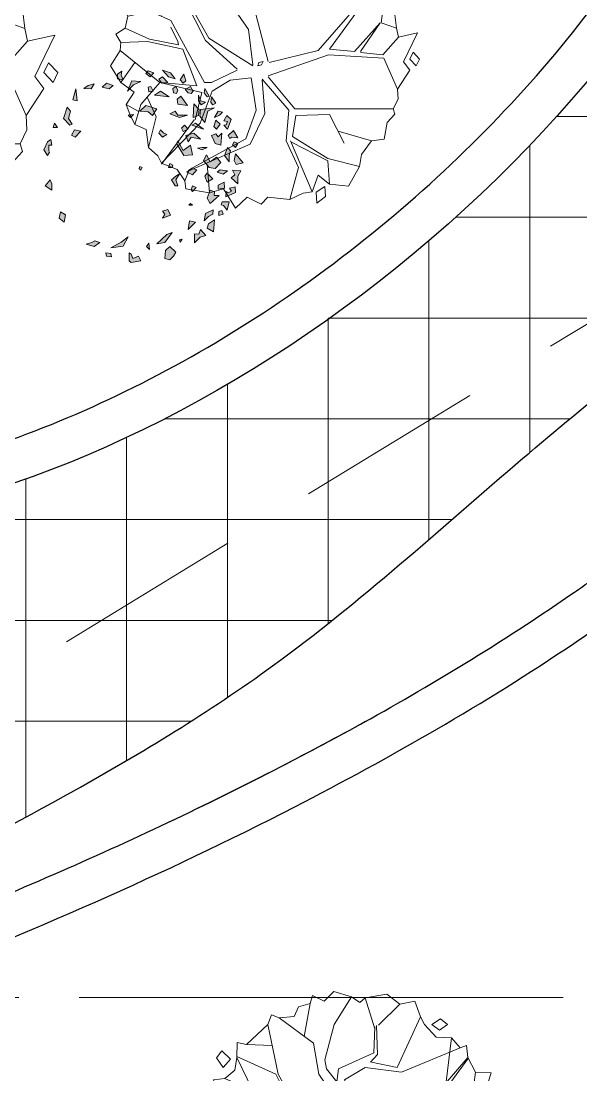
# Model space of a CAD drawing. Header units: inches. Extents: x -12 to 20935469, y -1604 to 24729220.
# Drawn here: x 20841790.1 to 20841856.7, y 24710426.8 to 24710552.2 of the extents above; entities that cross this region are included whole.
import ezdxf

# ---------------------------------------------------------------- set-up
doc = ezdxf.new("R2010")
doc.units = ezdxf.units.IN
doc.header["$LTSCALE"] = 0.03
doc.header["$MEASUREMENT"] = 0
doc.linetypes.add('ACAD_ISO08W100', pattern=[36, 24, -3, 6, -3])
doc.linetypes.add('DASHED2', pattern=[0.375, 0.25, -0.125])
for name, color, linetype, lineweight in [('Dot', 253, 'Continuous', 0), ('Grid Line', 252, 'Continuous', 18), ('hatch-1', 253, 'Continuous', 5), ('ILLUSTR-TREE', 74, 'Continuous', 0), ('wind.', 150, 'Continuous', 20)]:
    doc.layers.add(name, color=color, linetype=linetype, lineweight=lineweight)
doc.styles.add('ATTR', font='romans.shx', dxfattribs={"width": 0.8, "height": 0.7})

# ---------------------------------------------------------------- blocks, each defined once
blk = doc.blocks.new('fff')
at = {"layer": 'Grid Line', "color": 252, "linetype": 'ACAD_ISO08W100', "lineweight": 9, "ltscale": 80, "true_color": 0x939598}
blk.add_line((20833096.95, 24723708.72), (20830726.15, 24723708.72), dxfattribs=at)
blk = doc.blocks.new('TREE_009')
at = {"layer": 'ILLUSTR-TREE'}
for p, q in [((-12174.22, 13910.26), (-12175.66, 13905.24)), ((-12166.65, 13906.74), (-12174.22, 13910.26)), ((-12160.46, 13912.91), (-12166.65, 13906.74)), ((-12149.34, 13909.54), (-12160.46, 13912.91)), ((-12149.34, 13909.54), (-12160.26, 13891.83)), ((-12143.96, 13905.85), (-12149.34, 13909.54)), ((-12140.45, 13908.76), (-12143.96, 13905.85)), ((-12126.77, 13911.14), (-12140.45, 13908.76)), ((-12140.45, 13908.76), (-12134.4, 13889.01)), ((-12118.31, 13904.71), (-12126.77, 13911.14)), ((-12175.66, 13905.24), (-12183.16, 13903.21)), ((-12179.51, 13884.08), (-12175.66, 13905.24)), ((-12132.06, 13891.31), (-12118.31, 13904.71)), ((-12108.88, 13906.74), (-12118.31, 13904.71)), ((-12105.24, 13896.77), (-12108.88, 13906.74)), ((-12183.16, 13903.21), (-12185.91, 13897.04)), ((-12200.35, 13897.92), (-12202.62, 13891.83)), ((-12195.47, 13896.07), (-12200.35, 13897.92)), ((-12185.91, 13897.04), (-12195.47, 13896.07)), ((-12195.47, 13896.07), (-12173.46, 13879.85)), ((-12120.09, 13864.33), (-12105.24, 13896.77)), ((-12102.7, 13891.75), (-12105.24, 13896.77)), ((-12097.95, 13891.83), (-12092.45, 13895.36)), ((-12092.45, 13895.36), (-12088.05, 13891.83)), ((-12202.62, 13891.83), (-12216.38, 13879.14)), ((-12196.02, 13860.09), (-12202.62, 13891.83)), ((-12160.26, 13891.83), (-12166.31, 13869.26)), ((-12134.95, 13873.5), (-12134.4, 13890.42)), ((-12133.3, 13891.13), (-12132.75, 13872.79)), ((-12095.13, 13883.81), (-12102.7, 13891.75)), ((-12093, 13888.31), (-12097.95, 13891.83)), ((-12088.05, 13891.83), (-12093, 13888.31)), ((-12085.43, 13883.37), (-12095.13, 13883.81)), ((-12085.43, 13883.37), (-12088.74, 13855.16)), ((-12079.93, 13877.02), (-12085.43, 13883.37)), ((-12222.36, 13880.28), (-12222.43, 13870.68)), ((-12216.38, 13879.14), (-12222.36, 13880.28)), ((-12199.87, 13878.43), (-12216.38, 13879.14)), ((-12173.46, 13879.85), (-12170.16, 13860.09)), ((-12117.34, 13861.51), (-12079.93, 13877.02)), ((-12075.87, 13878.52), (-12079.93, 13877.02)), ((-12074.98, 13870.68), (-12075.87, 13878.52)), ((-12231.99, 13875), (-12235.43, 13870.59)), ((-12226.48, 13869.71), (-12231.99, 13875)), ((-12197.67, 13860.09), (-12222.43, 13871.38)), ((-12157.51, 13863.62), (-12135.5, 13873.5)), ((-12132.75, 13872.79), (-12137.15, 13867.85)), ((-12235.43, 13870.59), (-12231.3, 13864.41)), ((-12231.3, 13864.41), (-12226.48, 13869.71)), ((-12222.43, 13870.68), (-12223.73, 13862.65)), ((-12222.43, 13870.68), (-12212.52, 13850.22)), ((-12166.31, 13869.26), (-12165.21, 13863.62)), ((-12136.6, 13867.85), (-12120.09, 13864.33)), ((-12112.39, 13827.65), (-12074.98, 13870.68)), ((-12074.98, 13869.97), (-12105.24, 13828.35)), ((-12070.03, 13861.51), (-12074.98, 13870.68)), ((-12223.73, 13862.65), (-12230.13, 13857.27)), ((-12165.21, 13863.62), (-12158.61, 13855.16)), ((-12158.61, 13855.16), (-12157.51, 13863.62)), ((-12153.66, 13856.57), (-12140.45, 13864.33)), ((-12140.45, 13864.33), (-12117.34, 13861.51)), ((-12230.13, 13857.27), (-12237.49, 13856.48)), ((-12206.47, 13846.69), (-12230.13, 13857.27)), ((-12184.47, 13834), (-12197.67, 13860.09)), ((-12182.26, 13835.41), (-12196.02, 13860.09)), ((-12170.16, 13860.09), (-12156.96, 13841.05)), ((-12072.23, 13845.28), (-12070.03, 13861.51)), ((-12060.06, 13860.89), (-12070.03, 13861.51)), ((-12063.49, 13850.31), (-12060.06, 13860.89)), ((-12237.49, 13856.48), (-12233.98, 13849.52)), ((-12220.78, 13852.34), (-12233.98, 13849.52)), ((-12144.3, 13820.6), (-12153.66, 13856.57)), ((-12233.98, 13849.52), (-12235.63, 13841.76)), ((-12062.33, 13841.76), (-12063.49, 13850.31)), ((-12185.02, 13807.2), (-12206.47, 13846.69)), ((-12089.29, 13826.94), (-12072.78, 13845.28)), ((-12072.78, 13845.28), (-12085.43, 13826.94)), ((-12072.23, 13845.28), (-12062.33, 13841.76)), ((-12235.63, 13841.76), (-12241.62, 13837.97)), ((-12235.63, 13841.76), (-12220.23, 13834.7)), ((-12202.07, 13833.29), (-12206.47, 13842.46)), ((-12156.96, 13841.05), (-12154.21, 13818.48)), ((-12061.23, 13836.11), (-12062.33, 13841.76)), ((-12049.05, 13838.85), (-12061.23, 13836.11)), ((-12057.99, 13820.33), (-12049.05, 13838.85)), ((-12241.62, 13837.97), (-12238.38, 13832.59)), ((-12220.23, 13834.7), (-12201.52, 13831.18)), ((-12164.11, 13815.66), (-12184.47, 13834)), ((-12154.21, 13817.78), (-12182.26, 13835.41)), ((-12071.13, 13824.83), (-12061.23, 13836.11)), ((-12238.38, 13832.59), (-12238.93, 13827.65)), ((-12221.33, 13833.29), (-12238.38, 13832.59)), ((-12198.77, 13828.35), (-12221.33, 13833.29)), ((-12201.52, 13831.18), (-12202.07, 13833.29)), ((-12238.93, 13827.65), (-12245.05, 13817.69)), ((-12213.63, 13807.2), (-12238.93, 13827.65)), ((-12189.97, 13805.08), (-12198.77, 13828.35)), ((-12144.3, 13811.43), (-12105.79, 13824.83)), ((-12143.75, 13819.89), (-12112.39, 13827.65)), ((-12105.79, 13824.83), (-12070.58, 13822.71)), ((-12105.24, 13828.35), (-12089.29, 13826.94)), ((-12085.43, 13826.24), (-12071.13, 13824.83)), ((-12051.8, 13826.5), (-12053.87, 13822.1)), ((-12047.68, 13822.1), (-12051.8, 13826.5)), ((-12229.58, 13819.89), (-12238.38, 13807.2)), ((-12150.36, 13819.89), (-12150.9, 13817.78)), ((-12147.6, 13820.6), (-12150.36, 13819.89)), ((-12148.7, 13818.48), (-12147.6, 13820.6)), ((-12070.58, 13822.71), (-12061.78, 13802.96)), ((-12053.87, 13815.04), (-12057.99, 13820.33)), ((-12053.87, 13822.1), (-12049.74, 13817.69)), ((-12049.74, 13817.69), (-12047.68, 13822.1)), ((-12245.05, 13817.69), (-12238.38, 13807.2)), ((-12164.11, 13814.95), (-12180.61, 13807.2)), ((-12150.9, 13817.78), (-12148.7, 13818.48)), ((-12061.78, 13802.96), (-12053.87, 13815.04)), ((-12155.31, 13810.02), (-12168.51, 13808.61)), ((-12155.31, 13810.02), (-12152.01, 13789.56)), ((-12144.3, 13810.72), (-12127.25, 13790.27)), ((-12238.38, 13807.2), (-12229.92, 13800.94)), ((-12213.63, 13807.2), (-12225.73, 13793.09)), ((-12186.67, 13800.85), (-12213.63, 13807.2)), ((-12213.07, 13807.2), (-12189.97, 13805.08)), ((-12180.61, 13807.2), (-12185.02, 13807.2)), ((-12168.51, 13808.61), (-12180.06, 13801.55)), ((-12148.15, 13809.31), (-12131.1, 13789.56)), ((-12148.15, 13808.61), (-12146.5, 13787.45)), ((-12229.92, 13800.94), (-12235.08, 13793.09)), ((-12191.07, 13783.21), (-12186.67, 13800.85)), ((-12180.06, 13801.55), (-12187.77, 13781.1)), ((-12061.43, 13796.53), (-12061.78, 13802.96)), ((-12221.33, 13797.32), (-12215.83, 13785.33)), ((-12064.53, 13790.27), (-12061.43, 13796.53)), ((-12227.38, 13788.86), (-12235.08, 13793.09)), ((-12235.08, 13793.09), (-12232.68, 13786.83)), ((-12225.73, 13793.09), (-12229.58, 13780.39)), ((-12232.68, 13786.83), (-12229.58, 13780.39)), ((-12152.01, 13789.56), (-12158.61, 13771.22)), ((-12146.5, 13787.45), (-12155.86, 13767.7)), ((-12131.1, 13789.56), (-12132.75, 13769.81)), ((-12127.25, 13790.27), (-12064.53, 13790.27)), ((-12126.7, 13786.04), (-12105.24, 13786.74)), ((-12105.24, 13786.74), (-12095.89, 13768.4)), ((-12068.31, 13781.54), (-12063.49, 13786.83)), ((-12063.49, 13786.83), (-12064.53, 13790.27)), ((-12215.83, 13785.33), (-12220.78, 13765.58)), ((-12212.52, 13755), (-12191.62, 13783.21)), ((-12126.7, 13786.04), (-12128.9, 13772.63)), ((-12229.58, 13780.39), (-12222.36, 13777.13)), ((-12222.36, 13777.13), (-12220.78, 13765.58)), ((-12187.77, 13781.1), (-12212.52, 13755.71)), ((-12070.37, 13770.96), (-12068.31, 13781.54)), ((-12128.9, 13772.63), (-12106.34, 13758.53)), ((-12099.74, 13776.16), (-12078.28, 13769.81)), ((-12158.61, 13771.22), (-12194.92, 13751.47)), ((-12155.86, 13767.7), (-12194.92, 13750.77)), ((-12132.75, 13769.81), (-12125.05, 13752.89)), ((-12130, 13769.81), (-12116.24, 13737.37)), ((-12129.45, 13769.11), (-12106.34, 13757.12)), ((-12084.81, 13761.26), (-12078.28, 13769.81)), ((-12078.28, 13769.81), (-12070.37, 13770.96)), ((-12220.78, 13765.58), (-12214.79, 13760.38)), ((-12214.79, 13760.38), (-12212.52, 13755.71)), ((-12106.34, 13758.53), (-12085.98, 13753.59)), ((-12085.98, 13753.59), (-12084.81, 13761.26)), ((-12212.52, 13755.71), (-12202.42, 13751.56)), ((-12183.37, 13755), (-12181.71, 13736.66)), ((-12106.34, 13757.12), (-12105.24, 13742.31)), ((-12093.07, 13740.98), (-12085.98, 13753.59)), ((-12202.42, 13751.56), (-12197.67, 13744.42)), ((-12194.92, 13750.77), (-12197.67, 13744.42)), ((-12125.05, 13752.89), (-12130.55, 13732.43)), ((-12197.67, 13744.42), (-12196.91, 13739.22)), ((-12116.24, 13737.37), (-12112.32, 13748.04)), ((-12112.32, 13748.04), (-12105.24, 13742.31)), ((-12108.27, 13740.72), (-12113.77, 13737.19)), ((-12107.72, 13734.37), (-12108.27, 13740.72)), ((-12105.24, 13742.31), (-12093.07, 13740.98)), ((-12196.91, 13739.22), (-12181.71, 13736.66)), ((-12181.71, 13736.66), (-12172.84, 13739.22)), ((-12172.84, 13739.22), (-12165.28, 13726.88)), ((-12130.55, 13732.43), (-12121.95, 13736.57)), ((-12121.95, 13736.57), (-12116.24, 13737.37)), ((-12113.77, 13737.19), (-12113.22, 13730.14)), ((-12165.28, 13726.88), (-12157.71, 13733.93)), ((-12157.71, 13733.93), (-12148.77, 13729.52)), ((-12148.77, 13729.52), (-12144.65, 13733.93)), ((-12144.65, 13733.93), (-12130.55, 13732.43)), ((-12113.22, 13730.14), (-12107.72, 13734.37))]:
    blk.add_line(p, q, dxfattribs=at)
at = {"layer": 'ILLUSTR-TREE', "style": 'ATTR', "width": 0.8, "flags": 9}
blk.add_attdef('ESTCODE', (-12147.6, 13820.6), '', height=1.05, dxfattribs=at)
blk = doc.blocks.new('GRN1')
at = {"layer": 'ILLUSTR-TREE', "true_color": 0x30441d}
h = blk.add_hatch(color=89, dxfattribs=at)
h.paths.add_polyline_path([(0.2571, -0.0526), (0.2603, -0.0695), (0.2735, -0.0695), (0.2817, -0.0569), (0.2702, -0.059)])
h.paths.add_polyline_path([(0.2406, -0.0821), (0.2308, -0.0927), (0.2357, -0.1137), (0.2472, -0.1011)])
h.paths.add_polyline_path([(0.1897, 0.2148), (0.1848, 0.2064), (0.1914, 0.2), (0.2078, 0.2021)])
h.paths.add_polyline_path([(0.193, 0.1853), (0.1848, 0.1727), (0.1963, 0.1642), (0.2127, 0.1642), (0.1963, 0.1706)])
h.paths.add_polyline_path([(0.1864, 0.1053), (0.2012, 0.1032), (0.2094, 0.1137), (0.1831, 0.1327)])
h.paths.add_polyline_path([(0.2603, 0.0969), (0.2653, 0.0779), (0.285, 0.0611), (0.2768, 0.0842)])
h.paths.add_polyline_path([(0.2078, 0.08), (0.2242, 0.0547), (0.2127, 0.0379), (0.2111, 0.0547)])
h.paths.add_polyline_path([(0.2521, -0.0021), (0.2538, -0.0274), (0.2242, -0.04), (0.2423, -0.0232)])
h.paths.add_polyline_path([(0.2653, 0.0253), (0.2751, 0.0126), (0.2833, 0.019), (0.2768, 0.0358)])
h.paths.add_polyline_path([(0.2373, 0.0274), (0.2357, 0.019), (0.2226, 0.0211), (0.2242, 0.0337)])
h.paths.add_polyline_path([(0.2488, 0.0758), (0.2472, 0.059), (0.2587, 0.0505), (0.2653, 0.0611)])
h.paths.add_polyline_path([(0.2094, 0.1958), (0.2078, 0.1895), (0.2193, 0.1811), (0.2324, 0.1832)])
h.paths.add_polyline_path([(0.2291, 0.1263), (0.2193, 0.1348), (0.2176, 0.1432), (0.2242, 0.1495), (0.2373, 0.1411)])
h.paths.add_polyline_path([(0.2373, 0.099), (0.2275, 0.1053), (0.2176, 0.1011), (0.2193, 0.0927), (0.2324, 0.0905)])
h.paths.add_polyline_path([(0.2538, 0.1284), (0.2472, 0.12), (0.2571, 0.1116), (0.2735, 0.1221)])
h.paths.add_polyline_path([(0.1963, -0.1853), (0.1996, -0.1979), (0.2308, -0.1895)])
h.paths.add_polyline_path([(0.2456, -0.1369), (0.2308, -0.1453), (0.2324, -0.1663), (0.2406, -0.1537)])
h.paths.add_polyline_path([(0.0402, 0.1474), (0.0386, 0.1221), (0.0731, 0.1011), (0.0813, 0.1053), (0.0534, 0.12), (0.0682, 0.1411)])
h.paths.add_polyline_path([(0.0731, 0.278), (0.0616, 0.2716), (0.0698, 0.2632), (0.078, 0.2674)])
h.paths.add_polyline_path([(-0.2275, -0.0884), (-0.2226, -0.0526), (-0.1963, -0.0379), (-0.2111, -0.059)])
h.paths.add_polyline_path([(0.0205, 0.2527), (0.0386, 0.24), (0.0616, 0.2485), (0.0517, 0.2569), (0.0386, 0.2527)])
h.paths.add_polyline_path([(-0.2406, 0.099), (-0.2242, 0.0821), (-0.2357, 0.0695), (-0.2587, 0.0674), (-0.262, 0.0821), (-0.2521, 0.0927)])
h.paths.add_polyline_path([(-0.2324, 0.0232), (-0.2242, 0.0147), (-0.2143, 0.0211)])
h.paths.add_polyline_path([(-0.1307, 0.2358), (-0.1344, 0.2232), (-0.1226, 0.2231), (-0.1198, 0.2319)])
h.paths.add_polyline_path([(-0.1039, 0.2299), (-0.106, 0.2367), (-0.1191, 0.2474), (-0.0951, 0.2536), (-0.0951, 0.2327)])
h.paths.add_polyline_path([(-0.0555, 0.2396), (-0.0585, 0.2217), (-0.0467, 0.2215), (-0.0384, 0.2388)])
h.paths.add_polyline_path([(-0.0771, 0.224), (-0.1, 0.1981), (-0.0846, 0.1897), (-0.0609, 0.1985), (-0.0663, 0.2109), (-0.0766, 0.2096)])
h.paths.add_polyline_path([(-0.216, 0.0442), (-0.2127, 0.0674), (-0.1831, 0.0884), (-0.1897, 0.0737)])
h.paths.add_polyline_path([(-0.1421, 0.0611), (-0.1339, 0.0842), (-0.1174, 0.0758), (-0.1224, 0.0611), (-0.1306, 0.0674)])
h.paths.add_polyline_path([(-0.1812, 0.2081), (-0.1707, 0.1899), (-0.1581, 0.1935), (-0.1472, 0.2104)])
h.paths.add_polyline_path([(-0.2132, 0.1534), (-0.187, 0.1527), (-0.1886, 0.166), (-0.1749, 0.1708), (-0.1924, 0.186), (-0.1969, 0.1696)])
h.paths.add_polyline_path([(-0.15, 0.1808), (-0.1283, 0.1846), (-0.118, 0.2068), (-0.1309, 0.2058), (-0.1372, 0.1936)])
h.paths.add_polyline_path([(-0.1536, 0.1558), (-0.1749, 0.1348), (-0.1503, 0.139)])
h.paths.add_polyline_path([(-0.1043, 0.1474), (-0.1043, 0.1369), (-0.0994, 0.1411)])
h.paths.add_polyline_path([(-0.2028, 0.1179), (-0.2111, 0.1116), (-0.2045, 0.1095)])
h.paths.add_polyline_path([(-0.0205, 0.099), (-0.032, 0.0863), (-0.0485, 0.0969), (-0.0485, 0.1053), (-0.032, 0.099), (-0.014, 0.1095)])
h.paths.add_polyline_path([(0.0189, 0.2295), (0.0008, 0.2127), (0.0041, 0.1958), (0.0238, 0.179), (0.0402, 0.1874), (0.0205, 0.1979), (0.0337, 0.2169)])
h.paths.add_polyline_path([(-0.0287, 0.2064), (-0.0386, 0.1895), (-0.0205, 0.1832), (-0.0123, 0.1895)])
h.paths.add_polyline_path([(-0.0534, 0.1579), (-0.0649, 0.1474), (-0.06, 0.1432), (-0.0485, 0.1474)])
h.paths.add_polyline_path([(0.0178, 0.294), (0.0123, 0.2737), (0.0238, 0.2674), (0.0435, 0.2716)])
h.paths.add_polyline_path([(-0.0435, 0.278), (-0.0255, 0.259), (-0.0172, 0.2695), (-0.0041, 0.2632), (-0.0057, 0.2864), (-0.0205, 0.278)])
h.paths.add_polyline_path([(-0.0808, 0.244), (-0.0685, 0.2712), (-0.0515, 0.2704), (-0.056, 0.254), (-0.0646, 0.2603), (-0.0686, 0.2503), (-0.0653, 0.2447)])
h.paths.add_polyline_path([(0.0041, 0.0021), (-0.0041, -0.0021), (0.0008, -0.0063), (0.0074, -0.0042)])
h.paths.add_polyline_path([(0.0041, 0.0884), (0.0107, 0.0905), (0.0156, 0.0821), (0.0041, 0.0779)])
h.paths.add_polyline_path([(-0.0025, 0.16), (-0.0172, 0.1474), (-0.009, 0.1306), (0.0025, 0.1453)])
h.paths.add_polyline_path([(-0.0057, 0.2485), (-0.0156, 0.2358), (-0.009, 0.219), (-0.0025, 0.2274)])
h.paths.add_polyline_path([(0.0616, 0.1895), (0.055, 0.1748), (0.06, 0.1621), (0.0616, 0.1748)])
h.paths.add_polyline_path([(0.1634, 0.2337), (0.1552, 0.2253), (0.1486, 0.2106), (0.1667, 0.2211)])
h.paths.add_polyline_path([(0.1552, 0.1327), (0.1486, 0.1095), (0.1585, 0.0821), (0.1667, 0.0969), (0.1552, 0.1053)])
h.paths.add_polyline_path([(0.0994, 0.0737), (0.0912, 0.0611), (0.1027, 0.0505), (0.1125, 0.0547), (0.1043, 0.0632)])
h.paths.add_polyline_path([(0.1569, -0.0232), (0.1486, -0.0316), (0.1552, -0.0379)])
h.paths.add_polyline_path([(0.1536, 0.0316), (0.1651, 0.019), (0.1667, -0.0042), (0.1831, 0.0126), (0.1733, 0.0442)])
h.paths.add_polyline_path([(0.1027, 0.2316), (0.0682, 0.2295), (0.0731, 0.2127), (0.0961, 0.2021), (0.101, 0.2148), (0.0928, 0.2211)])
h.paths.add_polyline_path([(0.1289, 0.2274), (0.1142, 0.2169), (0.1224, 0.2085), (0.1404, 0.2148)])
h.paths.add_polyline_path([(0.0862, 0.1706), (0.0912, 0.1432), (0.078, 0.1348), (0.0961, 0.1284), (0.1027, 0.1516)])
h.paths.add_polyline_path([(0.1339, 0.1832), (0.1667, 0.1916), (0.1766, 0.2106), (0.1716, 0.1706), (0.1519, 0.1685)])
h.paths.add_polyline_path([(0.1257, 0.1453), (0.1142, 0.179), (0.1322, 0.1558)])
h.paths.add_polyline_path([(0.1536, 0.1642), (0.1486, 0.1495), (0.1881, 0.1516), (0.1716, 0.1663)])
h.paths.add_polyline_path([(0.1142, 0.1348), (0.1076, 0.12), (0.1174, 0.1158), (0.1257, 0.1242)])
h.paths.add_polyline_path([(0.0879, 0.2548), (0.0912, 0.2611), (0.0895, 0.278), (0.1109, 0.2653), (0.0961, 0.2506)])
h.paths.add_polyline_path([(0.1142, 0.2485), (0.1421, 0.259), (0.1536, 0.2464), (0.1388, 0.2379), (0.1371, 0.2485), (0.1273, 0.2443), (0.1257, 0.2379)])
h.paths.add_polyline_path([(-0.2521, -0.0084), (-0.2653, -0.0021), (-0.2702, -0.0295), (-0.2653, -0.0358), (-0.2423, -0.0358), (-0.2456, -0.0295), (-0.2587, -0.0253)])
h.paths.add_polyline_path([(-0.2538, -0.0863), (-0.2439, -0.0884), (-0.2423, -0.1032), (-0.2521, -0.1011)])
h.paths.add_polyline_path([(0.055, -0.2822), (0.0386, -0.2716), (0.0485, -0.2653), (0.0517, -0.2674), (0.0682, -0.2674), (0.0682, -0.259), (0.0846, -0.2611), (0.078, -0.2716)])
h.paths.add_polyline_path([(-0.1322, -0.219), (-0.1536, -0.2232), (-0.1421, -0.2379), (-0.124, -0.2337)])
h.paths.add_polyline_path([(-0.2176, -0.16), (-0.2242, -0.1369), (-0.2127, -0.12), (-0.2078, -0.1348), (-0.2127, -0.1432)])
h.paths.add_polyline_path([(-0.0485, -0.278), (-0.0616, -0.259), (-0.0435, -0.259), (-0.032, -0.2632)])
h.paths.add_polyline_path([(0.1289, -0.2), (0.1257, -0.2064), (0.1454, -0.2253), (0.1782, -0.2148), (0.1667, -0.2043), (0.1454, -0.2106)])
h.paths.add_polyline_path([(0.1191, -0.2548), (0.1322, -0.2506), (0.1191, -0.2422)])
h.paths.add_polyline_path([(0.1092, -0.1748), (0.0912, -0.1916), (0.0977, -0.2021), (0.1125, -0.1937)])
at = {"layer": 'ILLUSTR-TREE', "color": 89, "true_color": 0x30441d}
for p, q in [((-0.0205, 0.278), (-0.0435, 0.278)), ((-0.0435, 0.278), (-0.0255, 0.259)), ((-0.0057, 0.2864), (-0.0205, 0.278)), ((-0.0041, 0.2632), (-0.0057, 0.2864)), ((0.0178, 0.294), (0.0123, 0.2737)), ((0.0123, 0.2737), (0.0238, 0.2674)), ((0.0435, 0.2716), (0.0178, 0.294)), ((0.0731, 0.278), (0.0616, 0.2716)), ((0.078, 0.2674), (0.0731, 0.278)), ((0.0895, 0.278), (0.1109, 0.2653)), ((0.0912, 0.2611), (0.0895, 0.278)), ((-0.1191, 0.2474), (-0.0951, 0.2536)), ((-0.106, 0.2367), (-0.1191, 0.2474)), ((-0.0951, 0.2536), (-0.0951, 0.2327)), ((-0.0808, 0.244), (-0.0685, 0.2712)), ((-0.0653, 0.2447), (-0.0808, 0.244)), ((-0.0646, 0.2603), (-0.0686, 0.2503)), ((-0.0686, 0.2503), (-0.0653, 0.2447)), ((-0.0685, 0.2712), (-0.0515, 0.2704)), ((-0.056, 0.254), (-0.0646, 0.2603)), ((-0.0515, 0.2704), (-0.056, 0.254)), ((-0.0255, 0.259), (-0.0172, 0.2695)), ((-0.0172, 0.2695), (-0.0041, 0.2632)), ((-0.0057, 0.2485), (-0.0156, 0.2358)), ((-0.0025, 0.2274), (-0.0057, 0.2485)), ((0.0386, 0.2527), (0.0205, 0.2527)), ((0.0205, 0.2527), (0.0386, 0.24)), ((0.0238, 0.2674), (0.0435, 0.2716)), ((0.0517, 0.2569), (0.0386, 0.2527)), ((0.0386, 0.24), (0.0616, 0.2485)), ((0.0616, 0.2485), (0.0517, 0.2569)), ((0.0616, 0.2716), (0.0698, 0.2632)), ((0.0698, 0.2632), (0.078, 0.2674)), ((0.0879, 0.2548), (0.0912, 0.2611)), ((0.0961, 0.2506), (0.0879, 0.2548)), ((0.1109, 0.2653), (0.0961, 0.2506)), ((0.1142, 0.2485), (0.1421, 0.259)), ((0.1257, 0.2379), (0.1142, 0.2485)), ((0.1273, 0.2443), (0.1257, 0.2379)), ((0.1371, 0.2485), (0.1273, 0.2443)), ((0.1388, 0.2379), (0.1371, 0.2485)), ((0.1536, 0.2464), (0.1388, 0.2379)), ((0.1421, 0.259), (0.1536, 0.2464)), ((-0.1307, 0.2358), (-0.1344, 0.2232)), ((-0.1344, 0.2232), (-0.1226, 0.2231)), ((-0.1198, 0.2319), (-0.1307, 0.2358)), ((-0.1226, 0.2231), (-0.1198, 0.2319)), ((-0.1039, 0.2299), (-0.106, 0.2367)), ((-0.0951, 0.2327), (-0.1039, 0.2299)), ((-0.0771, 0.224), (-0.1, 0.1981)), ((-0.0766, 0.2096), (-0.0771, 0.224)), ((-0.0555, 0.2396), (-0.0585, 0.2217)), ((-0.0585, 0.2217), (-0.0467, 0.2215)), ((-0.0384, 0.2388), (-0.0555, 0.2396)), ((-0.0467, 0.2215), (-0.0384, 0.2388)), ((-0.0156, 0.2358), (-0.009, 0.219)), ((-0.009, 0.219), (-0.0025, 0.2274)), ((0.0189, 0.2295), (0.0008, 0.2127)), ((0.0337, 0.2169), (0.0189, 0.2295)), ((0.0205, 0.1979), (0.0337, 0.2169)), ((0.1027, 0.2316), (0.0682, 0.2295)), ((0.0682, 0.2295), (0.0731, 0.2127)), ((0.0928, 0.2211), (0.1027, 0.2316)), ((0.101, 0.2148), (0.0928, 0.2211)), ((0.0961, 0.2021), (0.101, 0.2148)), ((0.1289, 0.2274), (0.1142, 0.2169)), ((0.1142, 0.2169), (0.1224, 0.2085)), ((0.1224, 0.2085), (0.1404, 0.2148)), ((0.1404, 0.2148), (0.1289, 0.2274)), ((0.1552, 0.2253), (0.1486, 0.2106)), ((0.1486, 0.2106), (0.1667, 0.2211)), ((0.1634, 0.2337), (0.1552, 0.2253)), ((0.1667, 0.2211), (0.1634, 0.2337)), ((0.1897, 0.2148), (0.1848, 0.2064)), ((0.2078, 0.2021), (0.1897, 0.2148)), ((-0.1924, 0.186), (-0.1969, 0.1696)), ((-0.1749, 0.1708), (-0.1924, 0.186)), ((-0.1472, 0.2104), (-0.1812, 0.2081)), ((-0.1812, 0.2081), (-0.1707, 0.1899)), ((-0.1707, 0.1899), (-0.1581, 0.1935)), ((-0.1581, 0.1935), (-0.1472, 0.2104)), ((-0.1372, 0.1936), (-0.15, 0.1808)), ((-0.15, 0.1808), (-0.1283, 0.1846)), ((-0.1309, 0.2058), (-0.1372, 0.1936)), ((-0.118, 0.2068), (-0.1309, 0.2058)), ((-0.1283, 0.1846), (-0.118, 0.2068)), ((-0.1, 0.1981), (-0.0846, 0.1897)), ((-0.0846, 0.1897), (-0.0609, 0.1985)), ((-0.0663, 0.2109), (-0.0766, 0.2096)), ((-0.0609, 0.1985), (-0.0663, 0.2109)), ((-0.0287, 0.2064), (-0.0386, 0.1895)), ((-0.0386, 0.1895), (-0.0205, 0.1832)), ((-0.0123, 0.1895), (-0.0287, 0.2064)), ((-0.0205, 0.1832), (-0.0123, 0.1895)), ((0.0008, 0.2127), (0.0041, 0.1958)), ((0.0041, 0.1958), (0.0238, 0.179)), ((0.0402, 0.1874), (0.0205, 0.1979)), ((0.0238, 0.179), (0.0402, 0.1874)), ((0.0616, 0.1895), (0.055, 0.1748)), ((0.0616, 0.1748), (0.0616, 0.1895)), ((0.0731, 0.2127), (0.0961, 0.2021)), ((0.1339, 0.1832), (0.1667, 0.1916)), ((0.1519, 0.1685), (0.1339, 0.1832)), ((0.1667, 0.1916), (0.1766, 0.2106)), ((0.1766, 0.2106), (0.1716, 0.1706)), ((0.1848, 0.2064), (0.1914, 0.2)), ((0.193, 0.1853), (0.1848, 0.1727)), ((0.1914, 0.2), (0.2078, 0.2021)), ((0.1963, 0.1706), (0.193, 0.1853)), ((0.2094, 0.1958), (0.2078, 0.1895)), ((0.2078, 0.1895), (0.2193, 0.1811)), ((0.2324, 0.1832), (0.2094, 0.1958)), ((0.2193, 0.1811), (0.2324, 0.1832)), ((-0.1969, 0.1696), (-0.2132, 0.1534)), ((-0.2132, 0.1534), (-0.187, 0.1527)), ((-0.1886, 0.166), (-0.1749, 0.1708)), ((-0.187, 0.1527), (-0.1886, 0.166)), ((-0.1536, 0.1558), (-0.1749, 0.1348)), ((-0.1503, 0.139), (-0.1536, 0.1558)), ((-0.0534, 0.1579), (-0.0649, 0.1474)), ((-0.0485, 0.1474), (-0.0534, 0.1579)), ((-0.0025, 0.16), (-0.0172, 0.1474)), ((0.0025, 0.1453), (-0.0025, 0.16)), ((0.055, 0.1748), (0.06, 0.1621)), ((0.06, 0.1621), (0.0616, 0.1748)), ((0.1027, 0.1516), (0.0862, 0.1706)), ((0.0862, 0.1706), (0.0912, 0.1432)), ((0.1142, 0.179), (0.1322, 0.1558)), ((0.1257, 0.1453), (0.1142, 0.179)), ((0.1322, 0.1558), (0.1257, 0.1453)), ((0.1536, 0.1642), (0.1486, 0.1495)), ((0.1716, 0.1706), (0.1519, 0.1685)), ((0.1716, 0.1663), (0.1536, 0.1642)), ((0.1881, 0.1516), (0.1716, 0.1663)), ((0.1848, 0.1727), (0.1963, 0.1642)), ((0.2127, 0.1642), (0.1963, 0.1706)), ((0.1963, 0.1642), (0.2127, 0.1642)), ((-0.1749, 0.1348), (-0.1503, 0.139)), ((-0.0994, 0.1411), (-0.1043, 0.1474)), ((-0.1043, 0.1474), (-0.1043, 0.1369)), ((-0.1043, 0.1369), (-0.0994, 0.1411)), ((-0.0649, 0.1474), (-0.06, 0.1432)), ((-0.06, 0.1432), (-0.0485, 0.1474)), ((-0.0172, 0.1474), (-0.009, 0.1306)), ((-0.009, 0.1306), (0.0025, 0.1453)), ((0.0402, 0.1474), (0.0386, 0.1221)), ((0.0386, 0.1221), (0.0731, 0.1011)), ((0.0682, 0.1411), (0.0402, 0.1474)), ((0.0534, 0.12), (0.0682, 0.1411)), ((0.0912, 0.1432), (0.078, 0.1348)), ((0.078, 0.1348), (0.0961, 0.1284)), ((0.0961, 0.1284), (0.1027, 0.1516)), ((0.1142, 0.1348), (0.1076, 0.12)), ((0.1257, 0.1242), (0.1142, 0.1348)), ((0.1174, 0.1158), (0.1257, 0.1242)), ((0.1486, 0.1495), (0.1881, 0.1516)), ((0.1552, 0.1327), (0.1486, 0.1095)), ((0.1552, 0.1053), (0.1552, 0.1327)), ((0.2094, 0.1137), (0.1831, 0.1327)), ((0.1831, 0.1327), (0.1864, 0.1053)), ((0.2176, 0.1432), (0.2242, 0.1495)), ((0.2193, 0.1348), (0.2176, 0.1432)), ((0.2291, 0.1263), (0.2193, 0.1348)), ((0.2242, 0.1495), (0.2373, 0.1411)), ((0.2373, 0.1411), (0.2291, 0.1263)), ((0.2538, 0.1284), (0.2472, 0.12)), ((0.2735, 0.1221), (0.2538, 0.1284)), ((0.2571, 0.1116), (0.2735, 0.1221)), ((-0.262, 0.0821), (-0.2521, 0.0927)), ((-0.2521, 0.0927), (-0.2406, 0.099)), ((-0.2406, 0.099), (-0.2242, 0.0821)), ((-0.2028, 0.1179), (-0.2111, 0.1116)), ((-0.2111, 0.1116), (-0.2045, 0.1095)), ((-0.2045, 0.1095), (-0.2028, 0.1179)), ((-0.0485, 0.1053), (-0.032, 0.099)), ((-0.0485, 0.0969), (-0.0485, 0.1053)), ((-0.032, 0.0863), (-0.0485, 0.0969)), ((-0.032, 0.099), (-0.014, 0.1095)), ((-0.0205, 0.099), (-0.032, 0.0863)), ((-0.014, 0.1095), (-0.0205, 0.099)), ((0.0813, 0.1053), (0.0534, 0.12)), ((0.0731, 0.1011), (0.0813, 0.1053)), ((0.1076, 0.12), (0.1174, 0.1158)), ((0.1486, 0.1095), (0.1585, 0.0821)), ((0.1667, 0.0969), (0.1552, 0.1053)), ((0.1585, 0.0821), (0.1667, 0.0969)), ((0.1864, 0.1053), (0.2012, 0.1032)), ((0.2012, 0.1032), (0.2094, 0.1137)), ((0.2275, 0.1053), (0.2176, 0.1011)), ((0.2176, 0.1011), (0.2193, 0.0927)), ((0.2193, 0.0927), (0.2324, 0.0905)), ((0.2373, 0.099), (0.2275, 0.1053)), ((0.2324, 0.0905), (0.2373, 0.099)), ((0.2472, 0.12), (0.2571, 0.1116)), ((0.2768, 0.0842), (0.2603, 0.0969)), ((0.2603, 0.0969), (0.2653, 0.0779)), ((-0.2587, 0.0674), (-0.262, 0.0821)), ((-0.2357, 0.0695), (-0.2587, 0.0674)), ((-0.2242, 0.0821), (-0.2357, 0.0695)), ((-0.1897, 0.0737), (-0.216, 0.0442)), ((-0.216, 0.0442), (-0.2127, 0.0674)), ((-0.2127, 0.0674), (-0.1831, 0.0884)), ((-0.1831, 0.0884), (-0.1897, 0.0737)), ((-0.1421, 0.0611), (-0.1339, 0.0842)), ((-0.1306, 0.0674), (-0.1421, 0.0611)), ((-0.1339, 0.0842), (-0.1174, 0.0758)), ((-0.1224, 0.0611), (-0.1306, 0.0674)), ((-0.1174, 0.0758), (-0.1224, 0.0611)), ((0.0041, 0.0884), (0.0107, 0.0905)), ((0.0041, 0.0779), (0.0041, 0.0884)), ((0.0156, 0.0821), (0.0041, 0.0779)), ((0.0107, 0.0905), (0.0156, 0.0821)), ((0.0994, 0.0737), (0.0912, 0.0611)), ((0.0912, 0.0611), (0.1027, 0.0505)), ((0.1043, 0.0632), (0.0994, 0.0737)), ((0.1125, 0.0547), (0.1043, 0.0632)), ((0.2111, 0.0547), (0.2078, 0.08)), ((0.2078, 0.08), (0.2242, 0.0547)), ((0.2488, 0.0758), (0.2472, 0.059)), ((0.2653, 0.0611), (0.2488, 0.0758)), ((0.2587, 0.0505), (0.2653, 0.0611)), ((0.2653, 0.0779), (0.285, 0.0611)), ((0.285, 0.0611), (0.2768, 0.0842)), ((0.1027, 0.0505), (0.1125, 0.0547)), ((0.1733, 0.0442), (0.1536, 0.0316)), ((0.1536, 0.0316), (0.1651, 0.019)), ((0.1831, 0.0126), (0.1733, 0.0442)), ((0.2127, 0.0379), (0.2111, 0.0547)), ((0.2242, 0.0547), (0.2127, 0.0379)), ((0.2226, 0.0211), (0.2242, 0.0337)), ((0.2242, 0.0337), (0.2373, 0.0274)), ((0.2472, 0.059), (0.2587, 0.0505)), ((0.2768, 0.0358), (0.2653, 0.0253)), ((0.2833, 0.019), (0.2768, 0.0358)), ((-0.2143, 0.0211), (-0.2324, 0.0232)), ((-0.2324, 0.0232), (-0.2242, 0.0147)), ((-0.2242, 0.0147), (-0.2143, 0.0211)), ((0.0041, 0.0021), (-0.0041, -0.0021)), ((0.0074, -0.0042), (0.0041, 0.0021)), ((0.1651, 0.019), (0.1667, -0.0042)), ((0.1667, -0.0042), (0.1831, 0.0126)), ((0.2357, 0.019), (0.2226, 0.0211)), ((0.2373, 0.0274), (0.2357, 0.019)), ((0.2653, 0.0253), (0.2751, 0.0126)), ((0.2751, 0.0126), (0.2833, 0.019)), ((-0.2653, -0.0021), (-0.2702, -0.0295)), ((-0.2702, -0.0295), (-0.2653, -0.0358)), ((-0.2521, -0.0084), (-0.2653, -0.0021)), ((-0.2587, -0.0253), (-0.2521, -0.0084)), ((-0.2456, -0.0295), (-0.2587, -0.0253)), ((-0.2423, -0.0358), (-0.2456, -0.0295)), ((-0.0041, -0.0021), (0.0008, -0.0063)), ((0.0008, -0.0063), (0.0074, -0.0042)), ((0.1569, -0.0232), (0.1486, -0.0316)), ((0.1552, -0.0379), (0.1569, -0.0232)), ((0.2242, -0.04), (0.2423, -0.0232)), ((0.2538, -0.0274), (0.2242, -0.04)), ((0.2423, -0.0232), (0.2521, -0.0021)), ((0.2521, -0.0021), (0.2538, -0.0274)), ((-0.2653, -0.0358), (-0.2423, -0.0358)), ((-0.2275, -0.0884), (-0.2226, -0.0526)), ((-0.2111, -0.059), (-0.2275, -0.0884)), ((-0.2226, -0.0526), (-0.1963, -0.0379)), ((-0.1963, -0.0379), (-0.2111, -0.059)), ((0.1486, -0.0316), (0.1552, -0.0379)), ((0.2702, -0.059), (0.2571, -0.0526)), ((0.2571, -0.0526), (0.2603, -0.0695)), ((0.2817, -0.0569), (0.2702, -0.059)), ((0.2735, -0.0695), (0.2817, -0.0569)), ((-0.2521, -0.1011), (-0.2538, -0.0863)), ((-0.2538, -0.0863), (-0.2439, -0.0884)), ((-0.2439, -0.0884), (-0.2423, -0.1032)), ((0.2406, -0.0821), (0.2308, -0.0927)), ((0.2472, -0.1011), (0.2406, -0.0821)), ((0.2603, -0.0695), (0.2735, -0.0695)), ((-0.2423, -0.1032), (-0.2521, -0.1011)), ((-0.2242, -0.1369), (-0.2127, -0.12)), ((-0.2127, -0.12), (-0.2078, -0.1348)), ((0.2308, -0.0927), (0.2357, -0.1137)), ((0.2357, -0.1137), (0.2472, -0.1011)), ((-0.2176, -0.16), (-0.2242, -0.1369)), ((-0.2127, -0.1432), (-0.2176, -0.16)), ((-0.2078, -0.1348), (-0.2127, -0.1432)), ((0.2456, -0.1369), (0.2308, -0.1453)), ((0.2308, -0.1453), (0.2324, -0.1663)), ((0.2406, -0.1537), (0.2456, -0.1369)), ((0.1092, -0.1748), (0.0912, -0.1916)), ((0.1125, -0.1937), (0.1092, -0.1748)), ((0.2324, -0.1663), (0.2406, -0.1537)), ((0.0912, -0.1916), (0.0977, -0.2021)), ((0.0977, -0.2021), (0.1125, -0.1937)), ((0.1289, -0.2), (0.1257, -0.2064)), ((0.1257, -0.2064), (0.1454, -0.2253)), ((0.1454, -0.2106), (0.1289, -0.2)), ((0.1667, -0.2043), (0.1454, -0.2106)), ((0.1782, -0.2148), (0.1667, -0.2043)), ((0.2308, -0.1895), (0.1963, -0.1853)), ((0.1963, -0.1853), (0.1996, -0.1979)), ((0.1996, -0.1979), (0.2308, -0.1895)), ((-0.1322, -0.219), (-0.1536, -0.2232)), ((-0.1536, -0.2232), (-0.1421, -0.2379)), ((-0.1421, -0.2379), (-0.124, -0.2337)), ((-0.124, -0.2337), (-0.1322, -0.219)), ((0.1191, -0.2422), (0.1191, -0.2548)), ((0.1322, -0.2506), (0.1191, -0.2422)), ((0.1454, -0.2253), (0.1782, -0.2148)), ((-0.0616, -0.259), (-0.0435, -0.259)), ((-0.0485, -0.278), (-0.0616, -0.259)), ((-0.032, -0.2632), (-0.0485, -0.278)), ((-0.0435, -0.259), (-0.032, -0.2632)), ((0.0386, -0.2716), (0.0485, -0.2653)), ((0.055, -0.2822), (0.0386, -0.2716)), ((0.0485, -0.2653), (0.0517, -0.2674)), ((0.0517, -0.2674), (0.0682, -0.2674)), ((0.078, -0.2716), (0.055, -0.2822)), ((0.0682, -0.259), (0.0846, -0.2611)), ((0.0682, -0.2674), (0.0682, -0.259)), ((0.0846, -0.2611), (0.078, -0.2716)), ((0.1191, -0.2548), (0.1322, -0.2506))]:
    blk.add_line(p, q, dxfattribs=at)

msp = doc.modelspace()

# ---------------------------------------------------------------- linework, layer by layer
msp.add_ellipse((20841795.29, 24710574.52), major_axis=(80.07, 66.69), ratio=0.623715)
for points in [[(20841834.05, 24710732.86), (20841787.87, 24710689.11), (20841770.41, 24710681.63), (20841727.34, 24710660.06), (20841686.88, 24710639.33), (20841656.48, 24710604.85), (20841644.73, 24710578.62), (20841640.16, 24710532.85), (20841649.26, 24710497.9), (20841662.17, 24710475.43), (20841674.71, 24710460.98), (20841697.83, 24710443.44), (20841710.87, 24710436.95), (20841737.82, 24710429.23), (20841760.63, 24710432.38), (20841774.63, 24710437.29), (20841822.66, 24710458.68), (20841855.89, 24710478.13), (20841873.71, 24710490.38), (20841883.58, 24710495.97), (20841903.46, 24710500.12), (20841923.02, 24710496.44), (20841957.87, 24710470.5), (20841970.58, 24710445.43), (20841990.03, 24710416.7), (20841998.83, 24710406.14), (20842035.88, 24710377.85)], [(20841720.3, 24710433.44), (20841728.45, 24710434.04), (20841744.69, 24710436.83), (20841754.86, 24710440.56), (20841796.37, 24710460.59), (20841820.02, 24710475.45), (20841849.82, 24710500.16), (20841874.26, 24710519.26), (20841900.83, 24710534.49), (20841913.54, 24710539.3), (20841931.07, 24710542.29), (20841944.12, 24710539.2), (20841957.23, 24710527.48), (20841966.34, 24710513.14), (20841970.99, 24710491.25), (20841979.53, 24710448.38), (20841983.48, 24710433.71), (20841991.32, 24710419.08), (20842007.22, 24710398.1)]]:
    msp.add_spline(points, degree=3)
for points, knots in [([(20841716.15, 24710566.95), (20841715.43, 24710565.16), (20841714.77, 24710563.38), (20841712.59, 24710556.89), (20841711.46, 24710552.26), (20841710.12, 24710543.35), (20841709.91, 24710539.07), (20841710.4, 24710531.01), (20841711.09, 24710527.23), (20841713.3, 24710520.25), (20841714.81, 24710517.06), (20841718.62, 24710511.3), (20841720.91, 24710508.73), (20841726.25, 24710504.26), (20841729.29, 24710502.35), (20841736.09, 24710499.26), (20841739.86, 24710498.08), (20841748, 24710496.53), (20841752.38, 24710496.15), (20841761.62, 24710496.26), (20841766.48, 24710496.74), (20841776.48, 24710498.57), (20841781.64, 24710499.91), (20841792.05, 24710503.42), (20841797.31, 24710505.59), (20841807.75, 24710510.69), (20841812.94, 24710513.62), (20841823.05, 24710520.14), (20841827.97, 24710523.73), (20841837.4, 24710531.45), (20841841.89, 24710535.58), (20841850.3, 24710544.24), (20841854.21, 24710548.76), (20841861.32, 24710558.05), (20841864.52, 24710562.81), (20841870.09, 24710572.4), (20841872.47, 24710577.23), (20841876.33, 24710586.78), (20841877.81, 24710591.49), (20841879.85, 24710600.65), (20841880.4, 24710605.08), (20841880.6, 24710613.5), (20841880.25, 24710617.48), (20841878.68, 24710624.9), (20841877.47, 24710628.32), (20841874.64, 24710633.81), (20841873.19, 24710636), (20841871.52, 24710638.01)], [2.282006, 2.282006, 2.282006, 2.282006, 2.349773, 2.349773, 2.530525, 2.530525, 2.711277, 2.711277, 2.892028, 2.892028, 3.07278, 3.07278, 3.253532, 3.253532, 3.434284, 3.434284, 3.615035, 3.615035, 3.795787, 3.795787, 3.976539, 3.976539, 4.157291, 4.157291, 4.338043, 4.338043, 4.518794, 4.518794, 4.699546, 4.699546, 4.880298, 4.880298, 5.06105, 5.06105, 5.241801, 5.241801, 5.422553, 5.422553, 5.603305, 5.603305, 5.784057, 5.784057, 5.964808, 5.964808, 6.14556, 6.14556, 6.283185, 6.283185, 6.283185, 6.283185]), ([(20841716.15, 24710566.95), (20841715.43, 24710565.16), (20841714.77, 24710563.38), (20841712.59, 24710556.89), (20841711.46, 24710552.26), (20841710.12, 24710543.35), (20841709.91, 24710539.07), (20841710.4, 24710531.01), (20841711.09, 24710527.23), (20841713.3, 24710520.25), (20841714.81, 24710517.06), (20841718.62, 24710511.3), (20841720.91, 24710508.73), (20841726.25, 24710504.26), (20841729.29, 24710502.35), (20841736.09, 24710499.26), (20841739.86, 24710498.08), (20841748, 24710496.53), (20841752.38, 24710496.15), (20841761.62, 24710496.26), (20841766.48, 24710496.74), (20841776.48, 24710498.57), (20841781.64, 24710499.91), (20841792.05, 24710503.42), (20841797.31, 24710505.59), (20841807.75, 24710510.69), (20841812.94, 24710513.62), (20841823.05, 24710520.14), (20841827.97, 24710523.73), (20841837.4, 24710531.45), (20841841.89, 24710535.58), (20841850.3, 24710544.24), (20841854.21, 24710548.76), (20841861.32, 24710558.05), (20841864.52, 24710562.81), (20841870.09, 24710572.4), (20841872.47, 24710577.23), (20841876.33, 24710586.78), (20841877.81, 24710591.49), (20841879.85, 24710600.65), (20841880.4, 24710605.08), (20841880.6, 24710613.5), (20841880.25, 24710617.48), (20841878.68, 24710624.9), (20841877.47, 24710628.32), (20841874.64, 24710633.81), (20841873.19, 24710636), (20841871.52, 24710638.01)], [2.282006, 2.282006, 2.282006, 2.282006, 2.349773, 2.349773, 2.530525, 2.530525, 2.711277, 2.711277, 2.892028, 2.892028, 3.07278, 3.07278, 3.253532, 3.253532, 3.434284, 3.434284, 3.615035, 3.615035, 3.795787, 3.795787, 3.976539, 3.976539, 4.157291, 4.157291, 4.338043, 4.338043, 4.518794, 4.518794, 4.699546, 4.699546, 4.880298, 4.880298, 5.06105, 5.06105, 5.241801, 5.241801, 5.422553, 5.422553, 5.603305, 5.603305, 5.784057, 5.784057, 5.964808, 5.964808, 6.14556, 6.14556, 6.283185, 6.283185, 6.283185, 6.283185]), ([(20841734.03, 24710434.66), (20841734.2, 24710434.63), (20841734.36, 24710434.61), (20841735.61, 24710434.43), (20841736.68, 24710434.32), (20841738.92, 24710434.16), (20841740.09, 24710434.13), (20841742.47, 24710434.16), (20841743.66, 24710434.22), (20841747.27, 24710434.53), (20841749.71, 24710434.89), (20841754.47, 24710435.87), (20841756.79, 24710436.46), (20841761.48, 24710437.84), (20841763.86, 24710438.63), (20841768.53, 24710440.3), (20841770.84, 24710441.18), (20841775.49, 24710442.99), (20841777.81, 24710443.9), (20841784.75, 24710446.7), (20841789.36, 24710448.63), (20841803.08, 24710454.61), (20841812.12, 24710458.87), (20841829.84, 24710468.01), (20841838.51, 24710472.89), (20841848.52, 24710479.24), (20841850.16, 24710480.31), (20841853.18, 24710482.33), (20841854.57, 24710483.27), (20841857.34, 24710485.18), (20841858.72, 24710486.15), (20841862.91, 24710489.09), (20841865.73, 24710491.07), (20841869.48, 24710493.58), (20841870.33, 24710494.15), (20841872.07, 24710495.27), (20841872.95, 24710495.84), (20841875.65, 24710497.5), (20841877.52, 24710498.58), (20841880.25, 24710499.94), (20841881.03, 24710500.31), (20841882.61, 24710501.01), (20841883.41, 24710501.33), (20841885.84, 24710502.26), (20841887.48, 24710502.79), (20841892.49, 24710504.15), (20841895.91, 24710504.72), (20841901.47, 24710505.13), (20841903.59, 24710505.16), (20841907.8, 24710504.97), (20841909.88, 24710504.76), (20841914.78, 24710504), (20841917.58, 24710503.36), (20841922.21, 24710502.02), (20841924.07, 24710501.4), (20841927.75, 24710500.03), (20841929.57, 24710499.27), (20841934.96, 24710496.81), (20841938.45, 24710494.91), (20841946.78, 24710489.53), (20841951.42, 24710485.74), (20841956.93, 24710479.9), (20841958.3, 24710478.31), (20841960.34, 24710475.68), (20841961.07, 24710474.68), (20841962.55, 24710472.51), (20841963.29, 24710471.34), (20841964.69, 24710468.99), (20841965.35, 24710467.8), (20841967.25, 24710464.23), (20841968.39, 24710461.83), (20841970.38, 24710457.53), (20841971.24, 24710455.63), (20841972.93, 24710451.96), (20841973.76, 24710450.2), (20841975.08, 24710447.59), (20841975.55, 24710446.7), (20841976.51, 24710444.93), (20841977, 24710444.05), (20841978.53, 24710441.42), (20841979.59, 24710439.69), (20841981.57, 24710436.63), (20841982.46, 24710435.29), (20841983.38, 24710433.96)], [445.129598, 445.129598, 445.129598, 445.129598, 445.683779, 445.683779, 449.30752, 449.30752, 453.256427, 453.256427, 457.205334, 457.205334, 465.103147, 465.103147, 472.615418, 472.615418, 480.3994, 480.3994, 487.955451, 487.955451, 495.511502, 495.511502, 510.623604, 510.623604, 540.847809, 540.847809, 571.072013, 571.072013, 577.06701, 577.06701, 582.183154, 582.183154, 587.299299, 587.299299, 597.531587, 597.531587, 600.543513, 600.543513, 603.555438, 603.555438, 609.57929, 609.57929, 611.908579, 611.908579, 614.237868, 614.237868, 618.896446, 618.896446, 628.213603, 628.213603, 633.951037, 633.951037, 639.688472, 639.688472, 647.601498, 647.601498, 653.039964, 653.039964, 658.478429, 658.478429, 669.355359, 669.355359, 685.687957, 685.687957, 691.476525, 691.476525, 694.873631, 694.873631, 698.717674, 698.717674, 702.561717, 702.561717, 710.249803, 710.249803, 716.487824, 716.487824, 722.485699, 722.485699, 725.657648, 725.657648, 728.829597, 728.829597, 735.173496, 735.173496, 740.148739, 740.148739, 740.148739, 740.148739]), ([(20841807.65, 24710456.86), (20841812.13, 24710458.98), (20841816.58, 24710461.17), (20841824.38, 24710465.2), (20841827.76, 24710467), (20841831.1, 24710468.86)], [525.837051, 525.837051, 525.837051, 525.837051, 540.847809, 540.847809, 552.465502, 552.465502, 552.465502, 552.465502])]:
    msp.add_open_spline(points, degree=3, knots=knots)
at = {"layer": 'Dot', "color": 0, "linetype": 'DASHED2', "lineweight": 20, "ltscale": 3000}
msp.add_line((20841622.64, 24710372.86), (20842212.64, 24710732.86), dxfattribs=at)
at = {"layer": 'hatch-1'}
for p, q in [((20841853.83, 24710540.86), (20841919.09, 24710540.86)), ((20841850.64, 24710537.42), (20841850.64, 24710500.86)), ((20841841.82, 24710528.86), (20841889.58, 24710528.86)), ((20841838.64, 24710526.06), (20841838.64, 24710490.49)), ((20841826.64, 24710516.86), (20841826.64, 24710480.48)), ((20841826.64, 24710516.86), (20841870.86, 24710516.86)), ((20841814.64, 24710508.96), (20841814.64, 24710471.69)), ((20841807.14, 24710504.86), (20841855.41, 24710504.86)), ((20841802.64, 24710502.65), (20841802.64, 24710464.18)), ((20841790.64, 24710497.69), (20841790.64, 24710457.46)), ((20841773.03, 24710492.86), (20841841.37, 24710492.86)), ((20841658.42, 24710480.86), (20841827.11, 24710480.86)), ((20841667.36, 24710468.86), (20841810.3, 24710468.86))]:
    msp.add_line(p, q, dxfattribs=at)

# ---------------------------------------------------------------- block references
at = {"layer": 'ILLUSTR-TREE'}
for p, xscale, yscale, zscale in [((20845009.6, 24706857.39), 0.2668687687620204, 0.2668687687620204, 0.2668687687620204), ((20844084.07, 24707970.26), 0.1864712034882235, 0.1864712034882235, 0.1864712034882235), ((20844094.91, 24707842.34), 0.1864712034882235, 0.1864712034882235, 0.1864712034882235)]:
    msp.add_blockref('TREE_009', p, dxfattribs=dict(at, xscale=xscale, yscale=yscale, zscale=zscale))
at = {"layer": 'ILLUSTR-TREE', "xscale": -41.25610748431738, "yscale": 41.25610748431738, "zscale": 41.25610748431738, "rotation": 270}
msp.add_blockref('GRN1', (20841804.41, 24710534.61), dxfattribs=at)
at = {"layer": 'wind.', "lineweight": 5}
msp.add_blockref('fff', (9448.86, -13272.74), dxfattribs=at)

doc.saveas('drawing.dxf')
